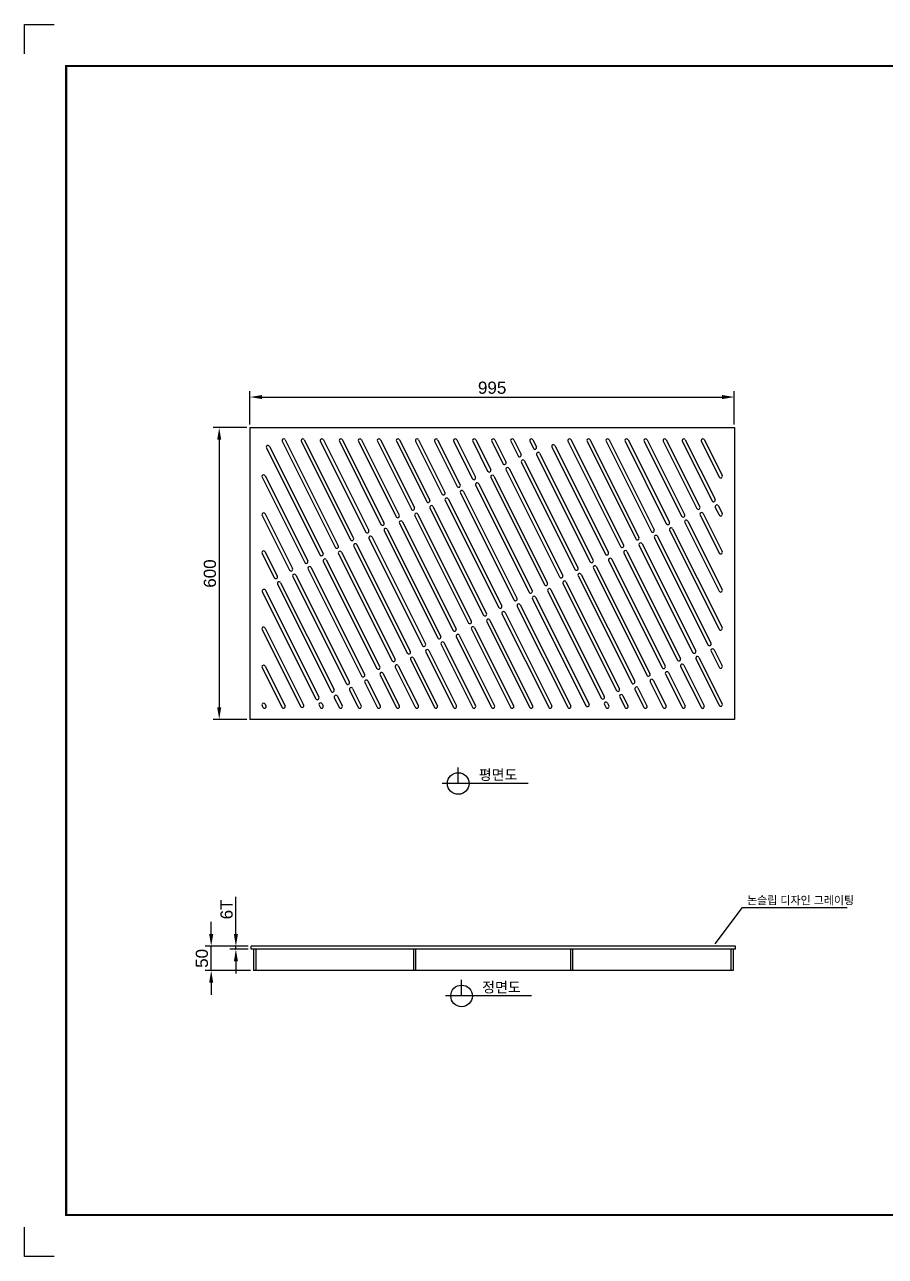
# Model space of a CAD drawing. Header units: millimetres. Extents: x 1719 to 5300, y -6132 to -3600.
# Drawn here: x 1719 to 3487, y -6132 to -3600 of the extents above; entities that cross this region are included whole.
import ezdxf
from ezdxf.enums import TextEntityAlignment as Align

# ---------------------------------------------------------------- set-up
doc = ezdxf.new("R2010")
doc.units = ezdxf.units.MM
for name, color, linetype in [('LAYOUT', 7, 'Continuous'), ('TEXT', 7, 'Continuous'), ('압연강', 40, 'Continuous')]:
    doc.layers.add(name, color=color, linetype=linetype)
doc.styles.get("Standard").update_dxf_attribs({"font": 'arial.ttf'})
doc.dimstyles.new('ISO-25', dxfattribs={"dimscale": 10, "dimtxt": 2.5, "dimasz": 2.5, "dimexe": 1.25, "dimexo": 0.625, "dimtad": 1, "dimtxsty": 'Standard', "dimcen": 2.5, "dimadec": 0, "dimazin": 0, "dimtfac": 1, "dimtmove": 0, "dimatfit": 3, "dimfxl": 1, "dimarcsym": 0})

# ---------------------------------------------------------------- blocks, each defined once
blk = doc.blocks.new('*D0')
at = {"color": 0, "lineweight": -2, "transparency": 16777216}
for p, q in [((2102.2, -5469.2), (2102.2, -5444.2)), ((2178.1, -5494.2), (2089.7, -5494.2)), ((2102.2, -5544.2), (2102.2, -5494.2)), ((2183.1, -5544.2), (2089.7, -5544.2)), ((2102.2, -5569.2), (2102.2, -5594.2))]:
    blk.add_line(p, q, dxfattribs=at)
at = {"color": 0, "transparency": 16777216}
for points in [[(2098, -5469.2), (2106.4, -5469.2), (2102.2, -5494.2)], [(2098, -5569.2), (2106.4, -5569.2), (2102.2, -5544.2)]]:
    blk.add_solid(points, dxfattribs=at)
at = {"layer": 'Defpoints', "color": 0, "transparency": 16777216}
for p in [(2102.2, -5494.2), (2184.3, -5494.2), (2189.3, -5544.2)]:
    blk.add_point(p, dxfattribs=at)
at = {"color": 0, "transparency": 16777216, "insert": (2083.2, -5519.2), "char_height": 25, "attachment_point": 5, "rotation": 90}
blk.add_mtext('50', dxfattribs=at)
blk = doc.blocks.new('*D1')
at = {"color": 0, "lineweight": -2, "transparency": 16777216}
for p, q in [((2152.9, -5469.2), (2152.9, -5392.9)), ((2178.1, -5494.2), (2140.4, -5494.2)), ((2152.9, -5500.2), (2152.9, -5494.2)), ((2178.1, -5500.2), (2140.4, -5500.2)), ((2152.9, -5525.2), (2152.9, -5550.2))]:
    blk.add_line(p, q, dxfattribs=at)
at = {"color": 0, "transparency": 16777216}
for points in [[(2148.8, -5469.2), (2157.1, -5469.2), (2152.9, -5494.2)], [(2148.8, -5525.2), (2157.1, -5525.2), (2152.9, -5500.2)]]:
    blk.add_solid(points, dxfattribs=at)
at = {"layer": 'Defpoints', "color": 0, "transparency": 16777216}
for p in [(2152.9, -5494.2), (2184.3, -5494.2), (2184.3, -5500.2)]:
    blk.add_point(p, dxfattribs=at)
at = {"color": 0, "transparency": 16777216, "insert": (2133.9, -5418.5), "char_height": 25, "attachment_point": 5, "rotation": 90}
blk.add_mtext('6T', dxfattribs=at)
blk = doc.blocks.new('*D2')
at = {"color": 0, "lineweight": -2, "transparency": 16777216}
for p, q in [((2175.6, -4428), (2106.2, -4428)), ((2118.7, -4453), (2118.7, -5003)), ((2175.6, -5028), (2106.2, -5028))]:
    blk.add_line(p, q, dxfattribs=at)
at = {"color": 0, "transparency": 16777216}
for points in [[(2114.5, -4453), (2122.8, -4453), (2118.7, -4428)], [(2114.5, -5003), (2122.8, -5003), (2118.7, -5028)]]:
    blk.add_solid(points, dxfattribs=at)
at = {"layer": 'Defpoints', "color": 0, "transparency": 16777216}
for p in [(2181.8, -4428), (2118.7, -5028), (2181.8, -5028)]:
    blk.add_point(p, dxfattribs=at)
at = {"color": 0, "transparency": 16777216, "insert": (2099.6, -4728), "char_height": 25, "attachment_point": 5, "rotation": 90}
blk.add_mtext('600', dxfattribs=at)
blk = doc.blocks.new('*D3')
at = {"color": 0, "lineweight": -2, "transparency": 16777216}
for p, q in [((2181.8, -4421.7), (2181.8, -4352.7)), ((3176.8, -4421.7), (3176.8, -4352.7)), ((2206.8, -4365.2), (3151.8, -4365.2))]:
    blk.add_line(p, q, dxfattribs=at)
at = {"color": 0, "transparency": 16777216}
for points in [[(2206.8, -4361), (2206.8, -4369.3), (2181.8, -4365.2)], [(3151.8, -4361), (3151.8, -4369.3), (3176.8, -4365.2)]]:
    blk.add_solid(points, dxfattribs=at)
at = {"layer": 'Defpoints', "color": 0, "transparency": 16777216}
for p in [(3176.8, -4365.2), (2181.8, -4428), (3176.8, -4428)]:
    blk.add_point(p, dxfattribs=at)
at = {"color": 0, "transparency": 16777216, "insert": (2679.3, -4346.1), "char_height": 25, "attachment_point": 5}
blk.add_mtext('995', dxfattribs=at)

msp = doc.modelspace()

# ---------------------------------------------------------------- linework, layer by layer
for p, q in [((1719.009, -3599.504), (1779.301, -3599.504)), ((1719.009, -3659.796), (1719.009, -3599.504)), ((2181.835, -4427.968), (3176.835, -4427.968)), ((2181.835, -4427.968), (2181.835, -5027.968)), ((3176.835, -4427.968), (3176.835, -5027.968)), ((3176.835, -5027.968), (2181.835, -5027.968)), ((2609.673, -5159.625), (2609.673, -5126.854)), ((2753.315, -5159.625), (2576.902, -5159.625)), ((3179.335, -5494.152), (2184.335, -5494.152)), ((2184.335, -5500.152), (2184.335, -5494.152)), ((3179.335, -5500.152), (3179.335, -5494.152)), ((3179.335, -5500.152), (2184.335, -5500.152)), ((2189.335, -5500.152), (2189.335, -5544.152)), ((2193.835, -5500.152), (2193.835, -5544.152)), ((2518.335, -5544.152), (2518.335, -5500.152)), ((2522.835, -5544.152), (2522.835, -5500.152)), ((2840.835, -5544.152), (2840.835, -5500.152)), ((2845.335, -5544.152), (2845.335, -5500.152)), ((3169.835, -5500.152), (3169.835, -5544.152)), ((3174.335, -5500.152), (3174.335, -5544.152)), ((3174.335, -5544.152), (2189.335, -5544.152)), ((2616.595, -5596.361), (2616.595, -5563.59)), ((2760.237, -5596.361), (2583.824, -5596.361)), ((1719.009, -6131.761), (1719.009, -6071.469)), ((1779.301, -6131.761), (1719.009, -6131.761))]:
    msp.add_line(p, q)
at = {"color": 4}
for p, q in [((3137.641, -5489.471), (3193.729, -5414.397)), ((3193.729, -5414.397), (3408.432, -5414.397))]:
    msp.add_line(p, q, dxfattribs=at)
for centre in [(2609.673, -5159.625), (2616.595, -5596.361)]:
    msp.add_circle(centre, 22.209)
at = {"layer": 'LAYOUT'}
msp.add_line((1804.27, -5944.187), (1804.27, -6046.5), dxfattribs=at)
at = {"layer": 'LAYOUT', "const_width": 4.263}
msp.add_lwpolyline([(1804.27, -6046.5), (5214.717, -6046.5), (5214.717, -3684.766), (1804.27, -3684.766)], close=True, dxfattribs=at)
at = {"layer": '압연강'}
for p, q in [((2248.08, -4456.098), (2356.995, -4673.928)), ((2254.341, -4452.968), (2363.256, -4670.798)), ((2287.212, -4456.098), (2388.3, -4658.276)), ((2293.473, -4452.968), (2394.561, -4655.145)), ((2326.343, -4456.098), (2419.605, -4642.623)), ((2332.604, -4452.968), (2425.866, -4639.493)), ((2365.474, -4456.098), (2450.91, -4626.971)), ((2371.735, -4452.968), (2457.171, -4623.84)), ((2404.605, -4456.098), (2482.215, -4611.318)), ((2410.866, -4452.968), (2488.476, -4608.188)), ((2443.736, -4456.098), (2513.52, -4595.666)), ((2449.997, -4452.968), (2519.781, -4592.535)), ((2482.868, -4456.098), (2544.825, -4580.013)), ((2489.129, -4452.968), (2551.086, -4576.883)), ((2521.999, -4456.098), (2576.13, -4564.361)), ((2528.26, -4452.968), (2582.391, -4561.23)), ((2561.13, -4456.098), (2607.435, -4548.708)), ((2567.391, -4452.968), (2613.696, -4545.578)), ((2600.261, -4456.098), (2638.74, -4533.056)), ((2606.522, -4452.968), (2645.001, -4529.925)), ((2639.392, -4456.098), (2670.045, -4517.403)), ((2645.653, -4452.968), (2676.306, -4514.273)), ((2678.524, -4456.098), (2701.35, -4501.751)), ((2684.785, -4452.968), (2707.611, -4498.62)), ((2717.655, -4456.098), (2732.655, -4486.098)), ((2723.916, -4452.968), (2738.916, -4482.968)), ((2756.786, -4456.098), (2763.96, -4470.446)), ((2763.047, -4452.968), (2770.221, -4467.315)), ((2835.048, -4456.098), (2943.216, -4672.433)), ((2841.309, -4452.968), (2949.477, -4669.302)), ((2874.179, -4456.098), (2974.521, -4656.78)), ((2880.44, -4452.968), (2980.782, -4653.65)), ((2913.311, -4456.098), (3005.826, -4641.128)), ((2919.572, -4452.968), (3012.087, -4637.997)), ((2952.442, -4456.098), (3037.131, -4625.475)), ((2958.703, -4452.968), (3043.391, -4622.345)), ((2991.573, -4456.098), (3068.435, -4609.823)), ((2997.834, -4452.968), (3074.696, -4606.692)), ((3030.704, -4456.098), (3099.74, -4594.17)), ((3036.965, -4452.968), (3106.001, -4591.04)), ((3069.835, -4456.098), (3131.045, -4578.518)), ((3076.096, -4452.968), (3137.306, -4575.387)), ((3108.967, -4456.098), (3145.574, -4529.312)), ((3115.228, -4452.968), (3151.835, -4526.181)), ((2215.753, -4469.705), (2325.691, -4689.581)), ((2222.014, -4466.575), (2331.952, -4686.45)), ((2776.929, -4480.732), (2886.867, -4700.607)), ((2801.973, -4468.21), (2911.911, -4688.085)), ((2808.234, -4465.079), (2918.172, -4684.955)), ((2739.363, -4499.515), (2849.301, -4719.39)), ((2745.624, -4496.384), (2855.562, -4716.26)), ((2770.668, -4483.862), (2880.606, -4703.738)), ((2206.835, -4530.131), (2294.386, -4705.233)), ((2213.095, -4527), (2300.647, -4702.103)), ((2676.753, -4530.82), (2786.691, -4750.695)), ((2683.014, -4527.689), (2792.952, -4747.565)), ((2708.058, -4515.167), (2817.996, -4735.043)), ((2714.319, -4512.037), (2824.257, -4731.912)), ((2645.448, -4546.472), (2755.386, -4766.348)), ((2651.709, -4543.342), (2761.647, -4763.217)), ((2582.838, -4577.777), (2692.776, -4797.653)), ((2589.099, -4574.647), (2699.037, -4794.522)), ((2614.143, -4562.125), (2724.081, -4782)), ((2620.404, -4558.994), (2730.342, -4778.87)), ((2206.835, -4608.393), (2263.081, -4720.886)), ((2213.095, -4605.263), (2269.342, -4717.755)), ((2526.489, -4605.952), (2636.427, -4825.827)), ((2551.533, -4593.43), (2661.471, -4813.305)), ((2557.794, -4590.299), (2667.732, -4810.175)), ((3106.449, -4607.587), (3145.574, -4685.837)), ((3112.71, -4604.456), (3151.835, -4682.706)), ((3137.754, -4591.934), (3145.574, -4607.574)), ((3144.015, -4588.804), (3151.835, -4604.444)), ((2488.923, -4624.735), (2598.861, -4844.61)), ((2495.184, -4621.604), (2605.122, -4841.48)), ((2520.228, -4609.082), (2630.166, -4828.958)), ((3075.144, -4623.239), (3145.574, -4764.099)), ((3081.405, -4620.109), (3151.835, -4760.969)), ((2426.314, -4656.04), (2536.251, -4875.915)), ((2432.575, -4652.909), (2542.512, -4872.785)), ((2457.619, -4640.387), (2567.556, -4860.263)), ((2463.88, -4637.257), (2573.817, -4857.132)), ((3012.534, -4654.544), (3122.471, -4874.42)), ((3018.795, -4651.414), (3128.732, -4871.289)), ((3043.839, -4638.892), (3145.574, -4842.361)), ((3050.1, -4635.761), (3151.835, -4839.231)), ((2213.095, -4683.525), (2238.037, -4733.408)), ((2369.965, -4684.214), (2479.902, -4904.089)), ((2395.009, -4671.692), (2504.946, -4891.567)), ((2401.27, -4668.562), (2511.207, -4888.437)), ((2956.185, -4682.719), (3066.123, -4902.594)), ((2981.229, -4670.197), (3091.166, -4890.072)), ((2987.49, -4667.066), (3097.427, -4886.942)), ((2206.835, -4686.656), (2231.776, -4736.538)), ((2332.399, -4702.997), (2442.336, -4922.872)), ((2338.66, -4699.867), (2448.597, -4919.742)), ((2363.704, -4687.345), (2473.641, -4907.22)), ((2918.619, -4701.502), (3028.557, -4921.377)), ((2924.88, -4698.371), (3034.818, -4918.247)), ((2949.924, -4685.849), (3059.862, -4905.725)), ((2269.789, -4734.302), (2379.727, -4954.177)), ((2276.05, -4731.172), (2385.988, -4951.047)), ((2301.094, -4718.65), (2411.031, -4938.525)), ((2307.355, -4715.519), (2417.292, -4935.394)), ((2856.009, -4732.807), (2965.947, -4952.682)), ((2862.27, -4729.676), (2972.208, -4949.552)), ((2887.314, -4717.154), (2997.252, -4937.03)), ((2893.575, -4714.024), (3003.513, -4933.899)), ((2238.484, -4749.954), (2348.422, -4969.83)), ((2244.745, -4746.824), (2354.683, -4966.699)), ((2824.704, -4748.459), (2934.642, -4968.335)), ((2830.965, -4745.329), (2940.903, -4965.204)), ((2207.179, -4765.607), (2317.117, -4985.482)), ((2213.44, -4762.476), (2323.378, -4982.352)), ((2762.094, -4779.764), (2872.032, -4999.639)), ((2768.355, -4776.634), (2878.293, -4996.509)), ((2793.399, -4764.112), (2903.337, -4983.987)), ((2799.66, -4760.981), (2909.598, -4980.857)), ((2699.484, -4811.069), (2795.434, -5002.968)), ((2705.745, -4807.939), (2801.695, -4999.837)), ((2730.789, -4795.417), (2834.565, -5002.968)), ((2737.05, -4792.286), (2840.826, -4999.837)), ((2668.179, -4826.722), (2756.302, -5002.968)), ((2674.44, -4823.591), (2762.563, -4999.837)), ((2206.835, -4843.18), (2285.812, -5001.135)), ((2213.095, -4840.05), (2292.073, -4998.004)), ((2605.569, -4858.026), (2678.04, -5002.968)), ((2611.83, -4854.896), (2684.301, -4999.837)), ((2636.874, -4842.374), (2717.171, -5002.968)), ((2643.135, -4839.243), (2723.432, -4999.837)), ((2549.22, -4886.201), (2606.039, -4999.837)), ((2574.264, -4873.679), (2638.909, -5002.968)), ((2580.525, -4870.548), (2645.17, -4999.837)), ((3135.441, -4884.706), (3151.835, -4917.493)), ((2511.655, -4904.984), (2560.646, -5002.968)), ((2517.916, -4901.853), (2566.907, -4999.837)), ((2542.959, -4889.331), (2599.778, -5002.968)), ((3097.875, -4903.489), (3145.574, -4998.886)), ((3104.136, -4900.358), (3151.835, -4995.756)), ((3129.18, -4887.836), (3145.574, -4920.624)), ((2206.835, -4921.443), (2247.597, -5002.968)), ((2213.095, -4918.312), (2253.858, -4999.837)), ((2449.045, -4936.289), (2482.384, -5002.968)), ((2455.306, -4933.158), (2488.645, -4999.837)), ((2480.35, -4920.636), (2521.515, -5002.968)), ((2486.611, -4917.506), (2527.776, -4999.837)), ((3035.265, -4934.794), (3069.352, -5002.968)), ((3041.526, -4931.663), (3075.613, -4999.837)), ((3066.57, -4919.141), (3108.483, -5002.968)), ((3072.831, -4916.011), (3114.744, -4999.837)), ((2417.74, -4951.941), (2443.253, -5002.968)), ((2424.001, -4948.811), (2449.514, -4999.837)), ((2978.916, -4962.968), (2997.35, -4999.837)), ((3003.96, -4950.446), (3030.221, -5002.968)), ((3010.221, -4947.315), (3036.482, -4999.837)), ((2355.13, -4983.246), (2364.99, -5002.968)), ((2361.391, -4980.116), (2371.251, -4999.837)), ((2386.435, -4967.594), (2404.122, -5002.968)), ((2392.696, -4964.463), (2410.383, -4999.837)), ((2941.35, -4981.751), (2951.958, -5002.968)), ((2947.611, -4978.62), (2958.219, -4999.837)), ((2972.655, -4966.098), (2991.089, -5002.968)), ((2206.835, -4999.705), (2208.466, -5002.968)), ((2213.095, -4996.575), (2214.727, -4999.837)), ((2323.825, -4998.899), (2325.859, -5002.968)), ((2330.086, -4995.768), (2332.12, -4999.837)), ((2910.045, -4997.403), (2912.827, -5002.968)), ((2916.306, -4994.273), (2919.088, -4999.837))]:
    msp.add_line(p, q, dxfattribs=at)
for centre, start, end in [((2251.211, -4454.533), 26.565051, 206.565051), ((2290.342, -4454.533), 26.565051, 206.565051), ((2329.473, -4454.533), 26.565051, 206.565051), ((2368.605, -4454.533), 26.565051, 206.565051), ((2407.736, -4454.533), 26.565051, 206.565051), ((2446.867, -4454.533), 26.565051, 206.565051), ((2485.998, -4454.533), 26.565051, 206.565051), ((2525.129, -4454.533), 26.565051, 206.565051), ((2564.26, -4454.533), 26.565051, 206.565051), ((2603.392, -4454.533), 26.565051, 206.565051), ((2642.523, -4454.533), 26.565051, 206.565051), ((2681.654, -4454.533), 26.565051, 206.565051), ((2720.785, -4454.533), 26.565051, 206.565051), ((2759.916, -4454.533), 26.565051, 206.565051), ((2838.179, -4454.533), 26.565051, 206.565051), ((2877.31, -4454.533), 26.565051, 206.565051), ((2916.441, -4454.533), 26.565051, 206.565051), ((2955.572, -4454.533), 26.565051, 206.565051), ((2994.704, -4454.533), 26.565051, 206.565051), ((3033.835, -4454.533), 26.565051, 206.565051), ((3072.966, -4454.533), 26.565051, 206.565051), ((3112.097, -4454.533), 26.565051, 206.565051), ((2218.883, -4468.14), 26.565051, 206.565051), ((2767.09, -4468.881), 206.565051, 26.565051), ((2773.799, -4482.297), 26.565051, 206.565051), ((2805.103, -4466.645), 26.565051, 206.565051), ((2704.48, -4500.186), 206.565051, 26.565051), ((2735.785, -4484.533), 206.565051, 26.565051), ((2742.494, -4497.95), 26.565051, 206.565051), ((2209.965, -4528.566), 26.565051, 206.565051), ((2641.871, -4531.491), 206.565051, 26.565051), ((2673.175, -4515.838), 206.565051, 26.565051), ((2679.884, -4529.255), 26.565051, 206.565051), ((2711.189, -4513.602), 26.565051, 206.565051), ((3148.704, -4527.747), 206.565051, 26.565051), ((2610.566, -4547.143), 206.565051, 26.565051), ((2617.274, -4560.56), 26.565051, 206.565051), ((2648.579, -4544.907), 26.565051, 206.565051), ((2547.956, -4578.448), 206.565051, 26.565051), ((2579.261, -4562.796), 206.565051, 26.565051), ((2585.969, -4576.212), 26.565051, 206.565051), ((3134.176, -4576.953), 206.565051, 26.565051), ((2209.965, -4606.828), 26.565051, 206.565051), ((2485.346, -4609.753), 206.565051, 26.565051), ((2516.651, -4594.101), 206.565051, 26.565051), ((2523.359, -4607.517), 26.565051, 206.565051), ((2554.664, -4591.864), 26.565051, 206.565051), ((3071.566, -4608.258), 206.565051, 26.565051), ((3102.871, -4592.605), 206.565051, 26.565051), ((3109.579, -4606.022), 26.565051, 206.565051), ((3140.884, -4590.369), 26.565051, 206.565051), ((3148.704, -4606.009), 206.565051, 26.565051), ((2454.041, -4625.405), 206.565051, 26.565051), ((2492.054, -4623.169), 26.565051, 206.565051), ((3040.261, -4623.91), 206.565051, 26.565051), ((3046.969, -4637.327), 26.565051, 206.565051), ((3078.274, -4621.674), 26.565051, 206.565051), ((2391.431, -4656.71), 206.565051, 26.565051), ((2422.736, -4641.058), 206.565051, 26.565051), ((2429.444, -4654.474), 26.565051, 206.565051), ((2460.749, -4638.822), 26.565051, 206.565051), ((2977.651, -4655.215), 206.565051, 26.565051), ((3008.956, -4639.563), 206.565051, 26.565051), ((3015.664, -4652.979), 26.565051, 206.565051), ((2209.965, -4685.09), 26.565051, 206.565051), ((2360.126, -4672.363), 206.565051, 26.565051), ((2366.834, -4685.779), 26.565051, 206.565051), ((2398.139, -4670.127), 26.565051, 206.565051), ((2946.346, -4670.868), 206.565051, 26.565051), ((2953.054, -4684.284), 26.565051, 206.565051), ((2984.359, -4668.632), 26.565051, 206.565051), ((3148.704, -4684.271), 206.565051, 26.565051), ((2297.516, -4703.668), 206.565051, 26.565051), ((2328.821, -4688.015), 206.565051, 26.565051), ((2335.529, -4701.432), 26.565051, 206.565051), ((2883.736, -4702.173), 206.565051, 26.565051), ((2915.041, -4686.52), 206.565051, 26.565051), ((2921.749, -4699.936), 26.565051, 206.565051), ((2234.906, -4734.973), 206.565051, 26.565051), ((2266.211, -4719.32), 206.565051, 26.565051), ((2272.919, -4732.737), 26.565051, 206.565051), ((2304.224, -4717.084), 26.565051, 206.565051), ((2821.126, -4733.477), 206.565051, 26.565051), ((2852.431, -4717.825), 206.565051, 26.565051), ((2859.139, -4731.241), 26.565051, 206.565051), ((2890.444, -4715.589), 26.565051, 206.565051), ((2210.309, -4764.042), 26.565051, 206.565051), ((2241.614, -4748.389), 26.565051, 206.565051), ((2789.821, -4749.13), 206.565051, 26.565051), ((2796.53, -4762.546), 26.565051, 206.565051), ((2827.835, -4746.894), 26.565051, 206.565051), ((2727.211, -4780.435), 206.565051, 26.565051), ((2758.516, -4764.782), 206.565051, 26.565051), ((2765.225, -4778.199), 26.565051, 206.565051), ((3148.704, -4762.534), 206.565051, 26.565051), ((2664.602, -4811.74), 206.565051, 26.565051), ((2695.907, -4796.087), 206.565051, 26.565051), ((2702.615, -4809.504), 26.565051, 206.565051), ((2733.92, -4793.851), 26.565051, 206.565051), ((2633.297, -4827.392), 206.565051, 26.565051), ((2671.31, -4825.156), 26.565051, 206.565051), ((2209.965, -4841.615), 26.565051, 206.565051), ((2570.687, -4858.697), 206.565051, 26.565051), ((2601.992, -4843.045), 206.565051, 26.565051), ((2608.7, -4856.461), 26.565051, 206.565051), ((2640.005, -4840.809), 26.565051, 206.565051), ((3148.704, -4840.796), 206.565051, 26.565051), ((2539.382, -4874.35), 206.565051, 26.565051), ((2546.09, -4887.766), 26.565051, 206.565051), ((2577.395, -4872.114), 26.565051, 206.565051), ((3094.297, -4888.507), 206.565051, 26.565051), ((3125.602, -4872.854), 206.565051, 26.565051), ((3132.31, -4886.271), 26.565051, 206.565051), ((2476.772, -4905.655), 206.565051, 26.565051), ((2508.077, -4890.002), 206.565051, 26.565051), ((2514.785, -4903.419), 26.565051, 206.565051), ((3062.992, -4904.159), 206.565051, 26.565051), ((3101.005, -4901.923), 26.565051, 206.565051), ((2209.965, -4919.878), 26.565051, 206.565051), ((2414.162, -4936.96), 206.565051, 26.565051), ((2445.467, -4921.307), 206.565051, 26.565051), ((2452.175, -4934.724), 26.565051, 206.565051), ((2483.48, -4919.071), 26.565051, 206.565051), ((3000.382, -4935.464), 206.565051, 26.565051), ((3031.687, -4919.812), 206.565051, 26.565051), ((3038.395, -4933.228), 26.565051, 206.565051), ((3069.7, -4917.576), 26.565051, 206.565051), ((3148.704, -4919.059), 206.565051, 26.565051), ((2382.857, -4952.612), 206.565051, 26.565051), ((2389.565, -4966.029), 26.565051, 206.565051), ((2420.87, -4950.376), 26.565051, 206.565051), ((2969.077, -4951.117), 206.565051, 26.565051), ((2975.785, -4964.533), 26.565051, 206.565051), ((3007.09, -4948.881), 26.565051, 206.565051), ((2320.247, -4983.917), 206.565051, 26.565051), ((2351.552, -4968.265), 206.565051, 26.565051), ((2358.26, -4981.681), 26.565051, 206.565051), ((2906.467, -4982.422), 206.565051, 26.565051), ((2937.772, -4966.769), 206.565051, 26.565051), ((2944.48, -4980.186), 26.565051, 206.565051), ((2209.965, -4998.14), 26.565051, 206.565051), ((2211.596, -5001.402), 206.565051, 26.565051), ((2250.727, -5001.402), 206.565051, 26.565051), ((2288.942, -4999.57), 206.565051, 26.565051), ((2326.955, -4997.334), 26.565051, 206.565051), ((2328.99, -5001.402), 206.565051, 26.565051), ((2368.121, -5001.402), 206.565051, 26.565051), ((2407.252, -5001.402), 206.565051, 26.565051), ((2446.383, -5001.402), 206.565051, 26.565051), ((2485.515, -5001.402), 206.565051, 26.565051), ((2524.646, -5001.402), 206.565051, 26.565051), ((2563.777, -5001.402), 206.565051, 26.565051), ((2602.908, -5001.402), 206.565051, 26.565051), ((2642.039, -5001.402), 206.565051, 26.565051), ((2681.17, -5001.402), 206.565051, 26.565051), ((2720.302, -5001.402), 206.565051, 26.565051), ((2759.433, -5001.402), 206.565051, 26.565051), ((2798.564, -5001.402), 206.565051, 26.565051), ((2837.695, -5001.402), 206.565051, 26.565051), ((2875.162, -4998.074), 206.565051, 26.565051), ((2913.175, -4995.838), 26.565051, 206.565051), ((2915.958, -5001.402), 206.565051, 26.565051), ((2955.089, -5001.402), 206.565051, 26.565051), ((2994.22, -5001.402), 206.565051, 26.565051), ((3033.351, -5001.402), 206.565051, 26.565051), ((3072.482, -5001.402), 206.565051, 26.565051), ((3111.614, -5001.402), 206.565051, 26.565051), ((3148.704, -4997.321), 206.565051, 26.565051)]:
    msp.add_arc(centre, 3.5, start, end, dxfattribs=at)

# ---------------------------------------------------------------- texts
at = {"color": 4}
msp.add_text('논슬립 디자인 그레이팅', height=16.5, dxfattribs=at).set_placement((3202.93, -5407.958))
at = {"layer": 'TEXT'}
for s, p in [('평면도', (2691.589, -5152.337)), ('정면도', (2698.511, -5589.072))]:
    msp.add_text(s, height=21.125, dxfattribs=at).set_placement(p, align=Align.CENTER)

# ---------------------------------------------------------------- dimensions: what is measured, and where the dimension line sits
dim = msp.add_linear_dim(base=(3176.835, -4365.154), p1=(2181.835, -4427.968), p2=(3176.835, -4427.968), dimstyle='ISO-25')
dim.commit()
dim.dimension.update_dxf_attribs({"geometry": '*D3', "text_midpoint": (2679.335, -4346.14)})
for base, p1, p2, picture, middle in [((2118.662, -5027.968), (2181.835, -4427.968), (2181.835, -5027.968), '*D2', (2099.647, -4727.968)), ((2102.189, -5494.152), (2189.335, -5544.152), (2184.335, -5494.152), '*D0', (2083.174, -5519.152))]:
    dim = msp.add_linear_dim(base=base, p1=p1, p2=p2, angle=90, dimstyle='ISO-25')
    dim.commit()
    dim.dimension.update_dxf_attribs({"geometry": picture, "text_midpoint": middle})
dim = msp.add_linear_dim(base=(2152.922, -5494.152), p1=(2184.335, -5500.152), p2=(2184.335, -5494.152), angle=90, text='<>T', dimstyle='ISO-25')
dim.commit()
dim.dimension.update_dxf_attribs({"geometry": '*D1', "text_midpoint": (2133.908, -5418.53)})

doc.saveas('drawing.dxf')
